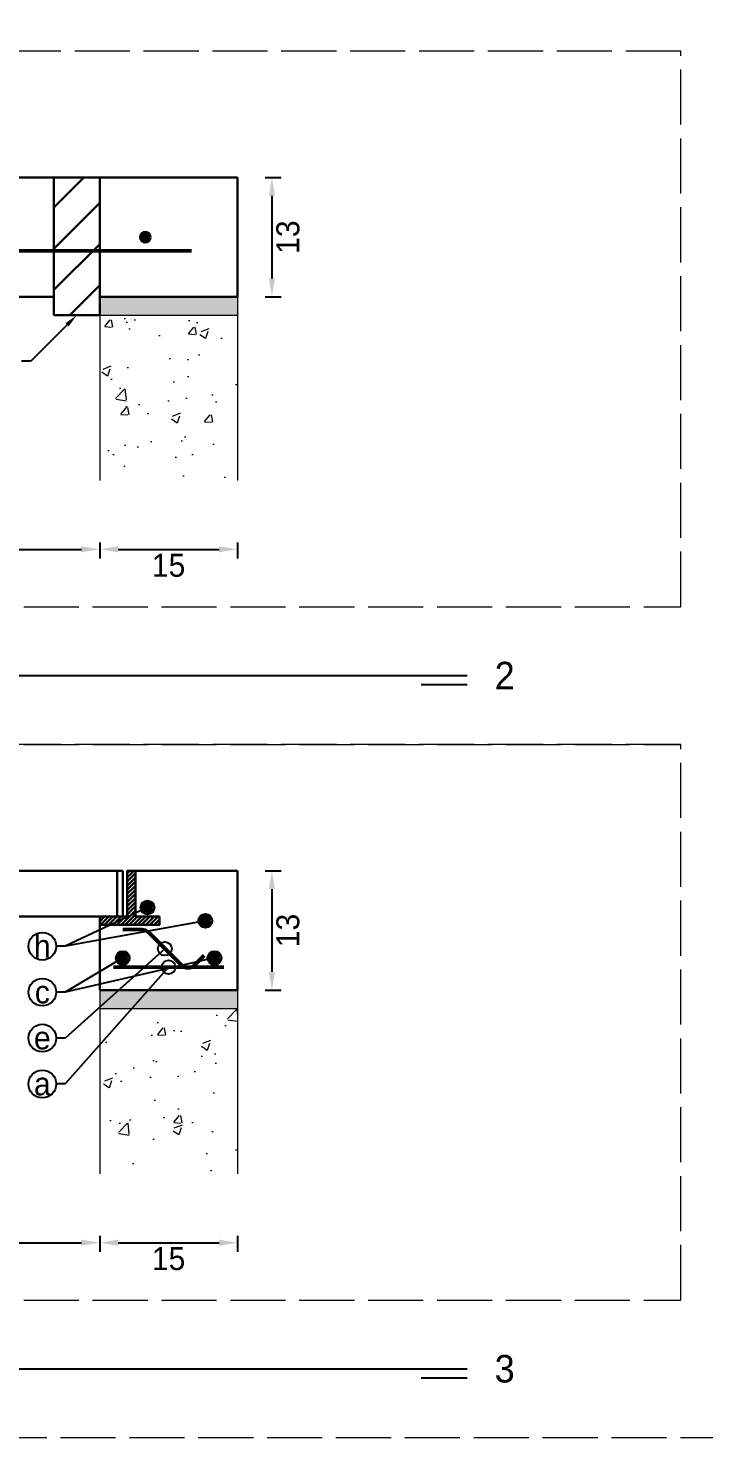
# Model space of a CAD drawing. Extents: x -4891 to 4829, y -5666 to -3242.
# Drawn here: x -1779.9 to -1632.8, y -4853.3 to -4546.3 of the extents above; entities that cross this region are included whole.
import ezdxf
from ezdxf import colors
from ezdxf.entities.mleader import LeaderData, LeaderLine
from ezdxf.math import Vec2, Vec3

# ---------------------------------------------------------------- set-up
doc = ezdxf.new("R2010")
doc.units = 0
doc.header["$MEASUREMENT"] = 0
doc.linetypes.add('ACAD_ISO02W100', pattern=[15, 12, -3])
doc.layers.add('一、4.基本-隱藏', color=9, linetype='ACAD_ISO02W100', lineweight=20, plot=False)
doc.layers.add('三、3.文字-註解文字', color=2, linetype='Continuous')
for name, color, linetype, lineweight in [('二、1.繪圖-既有設施', 8, 'Continuous', 20), ('二、2.繪圖-施作項目', 181, 'Continuous', 30), ('二、5.繪圖-鋼筋', 60, 'Continuous', 50), ('二、6.繪圖-其他施作項目', 35, 'Continuous', 30)]:
    doc.layers.add(name, color=color, linetype=linetype, lineweight=lineweight)
doc.styles.add('次圖名(詳圖)', font='MS PGothic.ttf', dxfattribs={"height": 6})
doc.styles.add('註解文字', font='MS PGothic.ttf', dxfattribs={"height": 5})
doc.dimstyles.new('註解文字', dxfattribs={"dimtxt": 5, "dimasz": 4, "dimexe": 2, "dimexo": 2.5, "dimgap": 1, "dimtad": 2, "dimzin": 0, "dimdsep": 46, "dimtxsty": '註解文字', "dimcen": 0.1, "dimclrd": 144, "dimclre": 144, "dimclrt": 256, "dimadec": 0, "dimazin": 0, "dimtfac": 1, "dimtofl": 0, "dimtmove": 0, "dimatfit": 3, "dimfxl": 1.5, "dimfxlon": 1, "dimtolj": 1, "dimtzin": 0, "dimlwd": -1, "dimlwe": -1, "dimarcsym": 1})

# ---------------------------------------------------------------- blocks, each defined once
blk = doc.blocks.new('*D104')
at = {"layer": 'Defpoints', "color": 0, "transparency": 16777216}
for p in [(-1864.31, -4644.8), (-1764.31, -4644.8), (-1764.31, -4659.8)]:
    blk.add_point(p, dxfattribs=at)
at = {"layer": '三、3.文字-註解文字', "color": 144, "transparency": 16777216}
for p, q in [((-1864.31, -4658.3), (-1864.31, -4661.8)), ((-1860.31, -4659.8), (-1768.31, -4659.8)), ((-1764.31, -4658.3), (-1764.31, -4661.8))]:
    blk.add_line(p, q, dxfattribs=at)
for points in [[(-1860.31, -4659.13), (-1860.31, -4660.46), (-1864.31, -4659.8)], [(-1768.31, -4659.13), (-1768.31, -4660.46), (-1764.31, -4659.8)]]:
    blk.add_solid(points, dxfattribs=at)
at = {"layer": '三、3.文字-註解文字', "transparency": 16777216, "insert": (-1814.31, -4663.3), "char_height": 5, "attachment_point": 5, "style": '註解文字'}
blk.add_mtext("\\A1;W'", dxfattribs=at)
blk = doc.blocks.new('*D105')
at = {"layer": 'Defpoints', "color": 0, "transparency": 16777216}
for p in [(-1764.31, -4644.8), (-1734.31, -4644.8), (-1734.31, -4659.8)]:
    blk.add_point(p, dxfattribs=at)
at = {"layer": '三、3.文字-註解文字', "color": 144, "transparency": 16777216}
for p, q in [((-1764.31, -4658.3), (-1764.31, -4661.8)), ((-1760.31, -4659.8), (-1738.31, -4659.8)), ((-1734.31, -4658.3), (-1734.31, -4661.8))]:
    blk.add_line(p, q, dxfattribs=at)
for points in [[(-1760.31, -4659.13), (-1760.31, -4660.46), (-1764.31, -4659.8)], [(-1738.31, -4659.13), (-1738.31, -4660.46), (-1734.31, -4659.8)]]:
    blk.add_solid(points, dxfattribs=at)
at = {"layer": '三、3.文字-註解文字', "transparency": 16777216, "insert": (-1749.31, -4663.3), "char_height": 5, "attachment_point": 5, "style": '註解文字'}
blk.add_mtext('\\A1;15', dxfattribs=at)
blk = doc.blocks.new('*D106')
at = {"layer": 'Defpoints', "color": 0, "transparency": 16777216}
for p in [(-1734.31, -4578.8), (-1734.31, -4604.8), (-1726.81, -4604.8)]:
    blk.add_point(p, dxfattribs=at)
at = {"layer": '三、3.文字-註解文字', "color": 144, "transparency": 16777216}
for p, q in [((-1728.31, -4578.8), (-1724.81, -4578.8)), ((-1726.81, -4582.8), (-1726.81, -4600.8)), ((-1728.31, -4604.8), (-1724.81, -4604.8))]:
    blk.add_line(p, q, dxfattribs=at)
for points in [[(-1727.47, -4582.8), (-1726.14, -4582.8), (-1726.81, -4578.8)], [(-1727.47, -4600.8), (-1726.14, -4600.8), (-1726.81, -4604.8)]]:
    blk.add_solid(points, dxfattribs=at)
at = {"layer": '三、3.文字-註解文字', "transparency": 16777216, "insert": (-1723.31, -4591.8), "char_height": 5, "attachment_point": 5, "rotation": 90, "style": '註解文字'}
blk.add_mtext('\\A1;13', dxfattribs=at)
blk = doc.blocks.new('*D108')
at = {"layer": 'Defpoints', "color": 0, "transparency": 16777216}
for p in [(-1864.31, -4795.8), (-1764.31, -4795.8), (-1764.31, -4810.8)]:
    blk.add_point(p, dxfattribs=at)
at = {"layer": '三、3.文字-註解文字', "color": 144, "transparency": 16777216}
for p, q in [((-1864.31, -4809.3), (-1864.31, -4812.8)), ((-1764.31, -4809.3), (-1764.31, -4812.8)), ((-1860.31, -4810.8), (-1768.31, -4810.8))]:
    blk.add_line(p, q, dxfattribs=at)
for points in [[(-1860.31, -4810.13), (-1860.31, -4811.46), (-1864.31, -4810.8)], [(-1768.31, -4810.13), (-1768.31, -4811.46), (-1764.31, -4810.8)]]:
    blk.add_solid(points, dxfattribs=at)
at = {"layer": '三、3.文字-註解文字', "transparency": 16777216, "insert": (-1814.31, -4814.3), "char_height": 5, "attachment_point": 5, "style": '註解文字'}
blk.add_mtext("\\A1;W'", dxfattribs=at)
blk = doc.blocks.new('*D109')
at = {"layer": 'Defpoints', "color": 0, "transparency": 16777216}
for p in [(-1764.31, -4795.8), (-1734.31, -4795.8), (-1734.31, -4810.8)]:
    blk.add_point(p, dxfattribs=at)
at = {"layer": '三、3.文字-註解文字', "color": 144, "transparency": 16777216}
for p, q in [((-1764.31, -4809.3), (-1764.31, -4812.8)), ((-1734.31, -4809.3), (-1734.31, -4812.8)), ((-1760.31, -4810.8), (-1738.31, -4810.8))]:
    blk.add_line(p, q, dxfattribs=at)
for points in [[(-1760.31, -4810.13), (-1760.31, -4811.46), (-1764.31, -4810.8)], [(-1738.31, -4810.13), (-1738.31, -4811.46), (-1734.31, -4810.8)]]:
    blk.add_solid(points, dxfattribs=at)
at = {"layer": '三、3.文字-註解文字', "transparency": 16777216, "insert": (-1749.31, -4814.3), "char_height": 5, "attachment_point": 5, "style": '註解文字'}
blk.add_mtext('\\A1;15', dxfattribs=at)
blk = doc.blocks.new('_Small')
at = {"color": 0, "linetype": 'ByBlock', "lineweight": -2}
blk.add_circle((0, 0), 0.25, dxfattribs=at)
blk = doc.blocks.new('*D117')
at = {"layer": 'Defpoints', "color": 0, "transparency": 16777216}
for p in [(-1734.31, -4729.8), (-1734.31, -4755.8), (-1726.81, -4755.8)]:
    blk.add_point(p, dxfattribs=at)
at = {"layer": '三、3.文字-註解文字', "color": 144, "transparency": 16777216}
for p, q in [((-1728.31, -4729.8), (-1724.81, -4729.8)), ((-1726.81, -4733.8), (-1726.81, -4751.8)), ((-1728.31, -4755.8), (-1724.81, -4755.8))]:
    blk.add_line(p, q, dxfattribs=at)
for points in [[(-1727.47, -4733.8), (-1726.14, -4733.8), (-1726.81, -4729.8)], [(-1727.47, -4751.8), (-1726.14, -4751.8), (-1726.81, -4755.8)]]:
    blk.add_solid(points, dxfattribs=at)
at = {"layer": '三、3.文字-註解文字', "transparency": 16777216, "insert": (-1723.31, -4742.8), "char_height": 5, "attachment_point": 5, "rotation": 90, "style": '註解文字'}
blk.add_mtext('\\A1;13', dxfattribs=at)

msp = doc.modelspace()

# ---------------------------------------------------------------- hatches: boundary and pattern name
at = {"layer": '二、1.繪圖-既有設施'}
h = msp.add_hatch(dxfattribs=at)
h.set_pattern_fill('CROSS', color=256, scale=0.2)
h.set_pattern_definition([(0, (-457503.2273, -669094.5251), (1.27, 1.27), [0.635, -1.905]), (90, (-457502.9098, -669094.8426), (-1.27, 1.27), [0.635, -1.905])])
h.paths.add_polyline_path([(-1864.307, -4604.796), (-1894.307, -4604.796), (-1894.307, -4608.796), (-1864.307, -4608.796)])
h.paths.add_polyline_path([(-1734.307, -4604.796), (-1764.307, -4604.796), (-1764.307, -4608.796), (-1734.307, -4608.796)])
h = msp.add_hatch(dxfattribs=at)
h.set_pattern_fill('AR-CONC', color=256, scale=0.1)
h.set_pattern_definition([(50, (-457503.227, -669094.525), (18.2184669, -1.59390855), [1.905, -20.955]), (355, (-457503.227, -669094.525), (-3.52434214, 19.10568452), [1.524, -16.7640584]), (100.4514447, (-457501.709, -669094.658), (14.6941247, 17.5117752), [1.6190009, -17.80902446]), (46.1842, (-457503.227, -669089.445), (27.1079041, -4.2042328), [2.8575, -31.4325]), (96.6355576, (-457500.968, -669089.795), (23.7404134, 24.7426125), [2.4285023, -26.7135608]), (351.184151, (-457503.227, -669089.445), (23.7404134, 24.7426125), [2.2859967, -25.1459732]), (21, (-457500.687, -669090.715), (15.16143913, -10.22651982), [1.905, -20.955]), (326, (-457500.687, -669090.715), (6.18020283, 18.4187966), [1.524, -16.764]), (71.451445, (-457499.424, -669091.567), (21.34164193, 8.1922769), [1.6190009, -17.80899376]), (37.5, (-457503.227, -669094.525), (0.308860325, 8.455503887), [0, -16.5608, 0, -17.018, 0, -16.8275]), (7.5, (-457503.227, -669094.525), (6.68196625, 10.01805748), [0, -9.7028, 0, -16.1798, 0, -6.4135]), (327.5, (-457508.8915, -669094.525), (13.559059517, -0.5728744), [0, -6.35, 0, -19.812, 0, -26.289]), (317.5, (-457511.431, -669094.525), (14.81291814, 2.5426491), [0, -8.255, 0, -13.1572, 0, -18.669])])
h.paths.add_polyline_path([(-1864.307, -4608.796), (-1894.307, -4608.796), (-1894.307, -4644.796), (-1864.307, -4644.796)])
h.paths.add_polyline_path([(-1734.307, -4608.796), (-1764.307, -4608.796), (-1764.307, -4644.796), (-1734.307, -4644.796)])
h = msp.add_hatch(dxfattribs=at)
h.set_pattern_fill('CROSS', color=256, scale=0.2)
h.set_pattern_definition([(0, (-457743.2273, -669245.5251), (1.27, 1.27), [0.635, -1.905]), (90, (-457742.9098, -669245.8426), (-1.27, 1.27), [0.635, -1.905])])
h.paths.add_polyline_path([(-1864.307, -4755.796), (-1894.307, -4755.796), (-1894.307, -4759.796), (-1864.307, -4759.796)])
h.paths.add_polyline_path([(-1734.307, -4755.796), (-1764.307, -4755.796), (-1764.307, -4759.796), (-1734.307, -4759.796)])
h = msp.add_hatch(dxfattribs=at)
h.set_pattern_fill('AR-CONC', color=256, scale=0.1)
h.set_pattern_definition([(50, (-457743.227, -669245.525), (18.2184669, -1.59390855), [1.905, -20.955]), (355, (-457743.227, -669245.525), (-3.52434214, 19.10568452), [1.524, -16.7640584]), (100.4514447, (-457741.709, -669245.658), (14.6941247, 17.5117752), [1.6190009, -17.80902446]), (46.1842, (-457743.227, -669240.445), (27.1079041, -4.2042328), [2.8575, -31.4325]), (96.6355576, (-457740.968, -669240.795), (23.7404134, 24.7426125), [2.4285023, -26.7135608]), (351.184151, (-457743.227, -669240.445), (23.7404134, 24.7426125), [2.2859967, -25.1459732]), (21, (-457740.687, -669241.715), (15.16143913, -10.22651982), [1.905, -20.955]), (326, (-457740.687, -669241.715), (6.18020283, 18.4187966), [1.524, -16.764]), (71.451445, (-457739.424, -669242.567), (21.34164193, 8.1922769), [1.6190009, -17.80899376]), (37.5, (-457743.227, -669245.525), (0.308860325, 8.455503887), [0, -16.5608, 0, -17.018, 0, -16.8275]), (7.5, (-457743.227, -669245.525), (6.68196625, 10.01805748), [0, -9.7028, 0, -16.1798, 0, -6.4135]), (327.5, (-457748.8915, -669245.525), (13.559059517, -0.5728744), [0, -6.35, 0, -19.812, 0, -26.289]), (317.5, (-457751.431, -669245.525), (14.81291814, 2.5426491), [0, -8.255, 0, -13.1572, 0, -18.669])])
h.paths.add_polyline_path([(-1864.307, -4759.796), (-1894.307, -4759.796), (-1894.307, -4795.796), (-1864.307, -4795.796)])
h.paths.add_polyline_path([(-1734.307, -4759.796), (-1764.307, -4759.796), (-1764.307, -4795.796), (-1734.307, -4795.796)])
at = {"layer": '二、5.繪圖-鋼筋'}
h = msp.add_hatch(color=256, dxfattribs=at)
h.dxf.hatch_style = 1
h.paths.add_polyline_path([(-1755.382, -4591.796, 1), (-1753.382, -4591.796, 1)])
h = msp.add_hatch(color=256, dxfattribs=at)
h.dxf.hatch_style = 1
h.paths.add_polyline_path([(-1754.907, -4737.796, 1), (-1752.907, -4737.796, 1)])
h = msp.add_hatch(color=256, dxfattribs=at)
h.dxf.hatch_style = 1
h.paths.add_polyline_path([(-1742.307, -4740.696, 1), (-1740.307, -4740.696, 1)])
h = msp.add_hatch(color=256, dxfattribs=at)
h.dxf.hatch_style = 1
h.paths.add_polyline_path([(-1760.307, -4748.796, 1), (-1758.307, -4748.796, 1)])
h = msp.add_hatch(color=256, dxfattribs=at)
h.dxf.hatch_style = 1
h.paths.add_polyline_path([(-1740.307, -4748.796, 1), (-1738.307, -4748.796, 1)])
at = {"layer": '二、6.繪圖-其他施作項目'}
h = msp.add_hatch(dxfattribs=at)
h.set_pattern_fill('ANSI31', color=256, scale=2)
h.set_pattern_definition([(45, (-457683.473, -670318.204), (-4.49012806, 4.49012806), [])])
h.paths.add_polyline_path([(-1764.307, -4578.796), (-1774.307, -4578.796), (-1774.307, -4608.796), (-1764.307, -4608.796)])
h = msp.add_hatch(dxfattribs=at)
h.set_pattern_fill('ANSI31', color=256, scale=0.2)
h.set_pattern_definition([(45, (585.3614, -6770.8505), (-0.4490128, 0.4490128), [])])
h.paths.add_polyline_path([(-1870.307, -4729.796), (-1872.107, -4729.796), (-1872.107, -4739.796), (-1877.307, -4739.796), (-1877.307, -4741.596), (-1864.307, -4741.596), (-1864.307, -4739.796), (-1870.307, -4739.796)])
h.paths.add_polyline_path([(-1758.307, -4739.796), (-1764.307, -4739.796), (-1764.307, -4741.596), (-1751.307, -4741.596), (-1751.307, -4739.796), (-1756.507, -4739.796), (-1756.507, -4729.796), (-1758.307, -4729.796)])

# ---------------------------------------------------------------- linework, layer by layer
at = {"layer": '一、4.基本-隱藏'}
for points in [[(-2000.855, -4346.296), (-1220.855, -4346.296), (-1220.855, -4853.296), (-2000.855, -4853.296)], [(-1637.759, -4551.296), (-1990.855, -4551.296), (-1990.855, -4672.296), (-1637.759, -4672.296)], [(-1637.759, -4702.296), (-1990.855, -4702.296), (-1990.855, -4823.296), (-1637.759, -4823.296)]]:
    msp.add_lwpolyline(points, close=True, dxfattribs=at)
for points in [[(-1990.855, -4672.296), (-1637.759, -4672.296)], [(-1990.855, -4702.296), (-1637.759, -4702.296)]]:
    msp.add_lwpolyline(points, dxfattribs=at)
at = {"layer": '三、3.文字-註解文字'}
for points in [[(-1944.307, -4687.296), (-1684.307, -4687.296)], [(-1684.307, -4689.296), (-1694.307, -4689.296)], [(-1944.307, -4838.296), (-1684.307, -4838.296)], [(-1684.307, -4840.296), (-1694.307, -4840.296)]]:
    msp.add_lwpolyline(points, dxfattribs=at)
for centre in [(-1776.807, -4746.24), (-1776.807, -4756.24), (-1776.807, -4766.24), (-1776.807, -4776.24)]:
    msp.add_circle(centre, 3, dxfattribs=at)
at = {"layer": '二、1.繪圖-既有設施'}
for points in [[(-1764.307, -4604.796), (-1764.307, -4644.796)], [(-1734.307, -4604.796), (-1734.307, -4644.796)], [(-1764.307, -4608.796), (-1734.307, -4608.796)], [(-1764.307, -4755.796), (-1764.307, -4795.796)], [(-1734.307, -4755.796), (-1734.307, -4795.796)], [(-1764.307, -4759.796), (-1734.307, -4759.796)]]:
    msp.add_lwpolyline(points, dxfattribs=at)
at = {"layer": '二、2.繪圖-施作項目'}
for points in [[(-1894.307, -4578.796), (-1734.307, -4578.796)], [(-1734.307, -4578.796), (-1734.307, -4604.796)], [(-1894.307, -4604.796), (-1774.307, -4604.796)], [(-1764.307, -4604.796), (-1734.307, -4604.796)], [(-1756.507, -4729.796), (-1734.307, -4729.796)], [(-1734.307, -4729.796), (-1734.307, -4755.796)], [(-1764.307, -4739.796), (-1764.307, -4755.796)], [(-1764.307, -4755.796), (-1734.307, -4755.796)]]:
    msp.add_lwpolyline(points, dxfattribs=at)
at = {"layer": '二、5.繪圖-鋼筋'}
for points in [[(-1884.307, -4594.796), (-1744.307, -4594.796)], [(-1737.307, -4750.796), (-1761.307, -4750.796)]]:
    msp.add_lwpolyline(points, dxfattribs=at)
msp.add_lwpolyline([(-1759.307, -4742.596), (-1755.135, -4742.596, -0.1989124), (-1753.721, -4743.182), (-1746.521, -4750.382, 0.4142136), (-1743.693, -4750.382), (-1741.571, -4748.26)], format="xyb", dxfattribs=at)
for centre in [(-1754.382, -4591.796), (-1753.907, -4737.796), (-1741.307, -4740.696), (-1759.307, -4748.796), (-1739.307, -4748.796)]:
    msp.add_circle(centre, 1, dxfattribs=at)
at = {"layer": '二、6.繪圖-其他施作項目'}
for points in [[(-1774.307, -4578.796), (-1774.307, -4608.796)], [(-1764.307, -4578.796), (-1764.307, -4608.796)], [(-1774.307, -4608.796), (-1764.307, -4608.796)], [(-1869.307, -4729.796), (-1759.307, -4729.796)], [(-1760.507, -4729.796), (-1760.507, -4739.796)], [(-1759.307, -4729.796), (-1759.307, -4739.796)], [(-1869.307, -4739.796), (-1759.307, -4739.796)]]:
    msp.add_lwpolyline(points, dxfattribs=at)
msp.add_lwpolyline([(-1756.507, -4729.796), (-1758.307, -4729.796), (-1758.307, -4739.796), (-1764.307, -4739.796), (-1764.307, -4741.596), (-1751.307, -4741.596), (-1751.307, -4739.796), (-1756.507, -4739.796)], close=True, dxfattribs=at)

# ---------------------------------------------------------------- texts
at = {"layer": '三、3.文字-註解文字'}
for s, width, gutter_width, insert, char_height, attachment_point, style in [('2', 3, 15, (-1678.307, -4687.296), 6, 4, '次圖名(詳圖)'), ('h', 8.38231, 30, (-1776.807, -4746.24), 5, 5, '註解文字'), ('c', 8.38231, 30, (-1776.807, -4756.24), 5, 5, '註解文字'), ('e', 8.38231, 30, (-1776.807, -4766.24), 5, 5, '註解文字'), ('a', 8.38231, 30, (-1776.807, -4776.24), 5, 5, '註解文字'), ('3', 3, 15, (-1678.307, -4838.296), 6, 4, '次圖名(詳圖)')]:
    msp.add_mtext_dynamic_manual_height_columns(s, width=width, gutter_width=gutter_width, heights=[0], dxfattribs=dict(at, insert=insert, char_height=char_height, attachment_point=attachment_point, style=style))

# ---------------------------------------------------------------- dimensions: what is measured, and where the dimension line sits
for base, p1, p2, picture, middle in [((-1726.807, -4604.796), (-1734.307, -4578.796), (-1734.307, -4604.796), '*D106', (-1723.307, -4591.796)), ((-1726.807, -4755.796), (-1734.307, -4729.796), (-1734.307, -4755.796), '*D117', (-1723.307, -4742.796))]:
    dim = msp.add_linear_dim(base=base, p1=p1, p2=p2, angle=90, text='13', dimstyle='註解文字', dxfattribs=at)
    dim.commit()
    dim.dimension.update_dxf_attribs({"geometry": picture, "text_midpoint": middle})
for base, p1, p2, text, picture, middle in [((-1764.307, -4659.796), (-1864.307, -4644.796), (-1764.307, -4644.796), "W'", '*D104', (-1814.307, -4663.296)), ((-1734.307, -4659.796), (-1764.307, -4644.796), (-1734.307, -4644.796), '15', '*D105', (-1749.307, -4663.296)), ((-1764.307, -4810.796), (-1864.307, -4795.796), (-1764.307, -4795.796), "W'", '*D108', (-1814.307, -4814.296)), ((-1734.307, -4810.796), (-1764.307, -4795.796), (-1734.307, -4795.796), '15', '*D109', (-1749.307, -4814.296))]:
    dim = msp.add_linear_dim(base=base, p1=p1, p2=p2, text=text, dimstyle='註解文字', dxfattribs=at)
    dim.commit()
    dim.dimension.update_dxf_attribs({"geometry": picture, "text_midpoint": middle})

# ---------------------------------------------------------------- leaders
ml = msp.add_multileader_mtext('Standard', dxfattribs=at)
ml.set_content('%%C5cm(2")開孔{\\fMS PGothic|b0|i0|c128|p34; }', color=256, style='註解文字')
ml.set_leader_properties(color=144, linetype='ByLayer', lineweight=-1)
ml.build(insert=Vec2(0, 0))
ml.multileader.update_dxf_attribs({"dogleg_length": 2, "arrow_head_size": 3})
ctx = ml.context
ctx.base_point, ctx.char_height, ctx.arrow_head_size, ctx.landing_gap_size, ctx.plane_origin = Vec3(-1826.267, -4618.796), 5, 3, 1.5, Vec3(-1769.307, -4608.796)
ctx.text_align_type = 2
notes = []
notes.append((ctx, [(0, (1, 1, 0), (-1779.307, -4618.796), (-1, 0), 2, [(0, [(-1769.307, -4608.796)], 0, [])])]))
ctx.mtext.insert, ctx.mtext.alignment, ctx.mtext.flow_direction = Vec3(-1782.807, -4615.983), 3, 5
ml = msp.add_multileader_mtext('Standard', dxfattribs=at)
ml.set_content('{\\fMS PGothic|b0|i0|c128|p34; }', color=256, style='註解文字')
ml.set_leader_properties(color=144, linetype='ByLayer', lineweight=-1)
ml.set_arrow_properties(name='SMALL')
ml.build(insert=Vec2(0, 0))
ml.multileader.update_dxf_attribs({"dogleg_length": 2, "arrow_head_size": 6})
ctx = ml.context
ctx.base_point, ctx.char_height, ctx.arrow_head_size, ctx.landing_gap_size, ctx.plane_origin = Vec3(-1779.023, -4746.24), 5, 6, 1.5, Vec3(-1757.496, -4733.088)
ctx.text_align_type = 2
notes.append((ctx, [(0, (1, 1, 0), (-1771.807, -4746.24), (-1, 0), 2, [(0, [(-1753.907, -4737.796)], 0, [])])]))
ctx.mtext.insert, ctx.mtext.alignment, ctx.mtext.flow_direction = Vec3(-1775.307, -4743.74), 3, 5
ml = msp.add_multileader_mtext('Standard', dxfattribs=at)
ml.set_content('{\\fMS PGothic|b0|i0|c128|p34; }', color=256, style='註解文字')
ml.set_leader_properties(color=144, linetype='ByLayer', lineweight=-1)
ml.set_arrow_properties(name='SMALL')
ml.build(insert=Vec2(0, 0))
ml.multileader.update_dxf_attribs({"dogleg_length": 2, "arrow_head_size": 6})
ctx = ml.context
ctx.base_point, ctx.char_height, ctx.arrow_head_size, ctx.landing_gap_size, ctx.plane_origin = Vec3(-1779.023, -4746.24), 5, 6, 1.5, Vec3(-1757.718, -4731.45)
ctx.text_align_type = 2
notes.append((ctx, [(0, (1, 1, 0), (-1771.807, -4746.24), (-1, 0), 2, [(0, [(-1741.307, -4740.696)], 0, [])])]))
ctx.mtext.insert, ctx.mtext.alignment, ctx.mtext.flow_direction = Vec3(-1775.307, -4743.74), 3, 5
ml = msp.add_multileader_mtext('Standard', dxfattribs=at)
ml.set_content('{\\fMS PGothic|b0|i0|c128|p34; }', color=256, style='註解文字')
ml.set_leader_properties(color=144, linetype='ByLayer', lineweight=-1)
ml.set_arrow_properties(name='SMALL')
ml.build(insert=Vec2(0, 0))
ml.multileader.update_dxf_attribs({"dogleg_length": 2, "arrow_head_size": 6})
ctx = ml.context
ctx.base_point, ctx.char_height, ctx.arrow_head_size, ctx.landing_gap_size, ctx.plane_origin = Vec3(-1779.023, -4766.24), 5, 6, 1.5, Vec3(-1841.21, -4739.433)
ctx.text_align_type = 2
notes.append((ctx, [(0, (1, 1, 0), (-1771.807, -4766.24), (-1, 0), 2, [(0, [(-1750.121, -4746.782)], 0, [])])]))
ctx.mtext.insert, ctx.mtext.alignment, ctx.mtext.flow_direction = Vec3(-1775.307, -4763.74), 3, 5
ml = msp.add_multileader_mtext('Standard', dxfattribs=at)
ml.set_content('{\\fMS PGothic|b0|i0|c128|p34; }', color=256, style='註解文字')
ml.set_leader_properties(color=144, linetype='ByLayer', lineweight=-1)
ml.set_arrow_properties(name='SMALL')
ml.build(insert=Vec2(0, 0))
ml.multileader.update_dxf_attribs({"dogleg_length": 2, "arrow_head_size": 6})
ctx = ml.context
ctx.base_point, ctx.char_height, ctx.arrow_head_size, ctx.landing_gap_size, ctx.plane_origin = Vec3(-1779.023, -4756.24), 5, 6, 1.5, Vec3(-1736.496, -4778.088)
ctx.text_align_type = 2
notes.append((ctx, [(0, (1, 1, 0), (-1771.807, -4756.24), (-1, 0), 2, [(0, [(-1759.307, -4748.796)], 0, [])])]))
ctx.mtext.insert, ctx.mtext.alignment, ctx.mtext.flow_direction = Vec3(-1775.307, -4753.74), 3, 5
ml = msp.add_multileader_mtext('Standard', dxfattribs=at)
ml.set_content('{\\fMS PGothic|b0|i0|c128|p34; }', color=256, style='註解文字')
ml.set_leader_properties(color=144, linetype='ByLayer', lineweight=-1)
ml.set_arrow_properties(name='SMALL')
ml.build(insert=Vec2(0, 0))
ml.multileader.update_dxf_attribs({"dogleg_length": 2, "arrow_head_size": 6})
ctx = ml.context
ctx.base_point, ctx.char_height, ctx.arrow_head_size, ctx.landing_gap_size, ctx.plane_origin = Vec3(-1779.023, -4756.24), 5, 6, 1.5, Vec3(-1736.129, -4780.823)
ctx.text_align_type = 2
notes.append((ctx, [(0, (1, 1, 0), (-1771.807, -4756.24), (-1, 0), 2, [(0, [(-1739.307, -4748.796)], 0, [])])]))
ctx.mtext.insert, ctx.mtext.alignment, ctx.mtext.flow_direction = Vec3(-1775.307, -4753.74), 3, 5
ml = msp.add_multileader_mtext('Standard', dxfattribs=at)
ml.set_content('{\\fMS PGothic|b0|i0|c128|p34; }', color=256, style='註解文字')
ml.set_leader_properties(color=144, linetype='ByLayer', lineweight=-1)
ml.set_arrow_properties(name='SMALL')
ml.build(insert=Vec2(0, 0))
ml.multileader.update_dxf_attribs({"dogleg_length": 2, "arrow_head_size": 6})
ctx = ml.context
ctx.base_point, ctx.char_height, ctx.arrow_head_size, ctx.landing_gap_size, ctx.plane_origin = Vec3(-1779.023, -4776.24), 5, 6, 1.5, Vec3(-1841.21, -4749.433)
ctx.text_align_type = 2
notes.append((ctx, [(0, (1, 1, 0), (-1771.807, -4776.24), (-1, 0), 2, [(0, [(-1749.307, -4750.796)], 0, [])])]))
ctx.mtext.insert, ctx.mtext.alignment, ctx.mtext.flow_direction = Vec3(-1775.307, -4773.74), 3, 5
for ctx, leaders in notes:
    for number, flags, end, landing, length, lines in leaders:
        leader = LeaderData()
        leader.index, (leader.has_last_leader_line, leader.has_dogleg_vector, leader.attachment_direction) = number, flags
        leader.last_leader_point, leader.dogleg_vector, leader.dogleg_length = Vec3(end), Vec3(landing), length
        for number, points, colour, breaks in lines:
            line = LeaderLine()
            line.index, line.vertices, line.color, line.breaks = number, Vec3.list(points), colors.encode_raw_color(colour), breaks
            leader.lines.append(line)
        ctx.leaders.append(leader)

doc.saveas('drawing.dxf')
